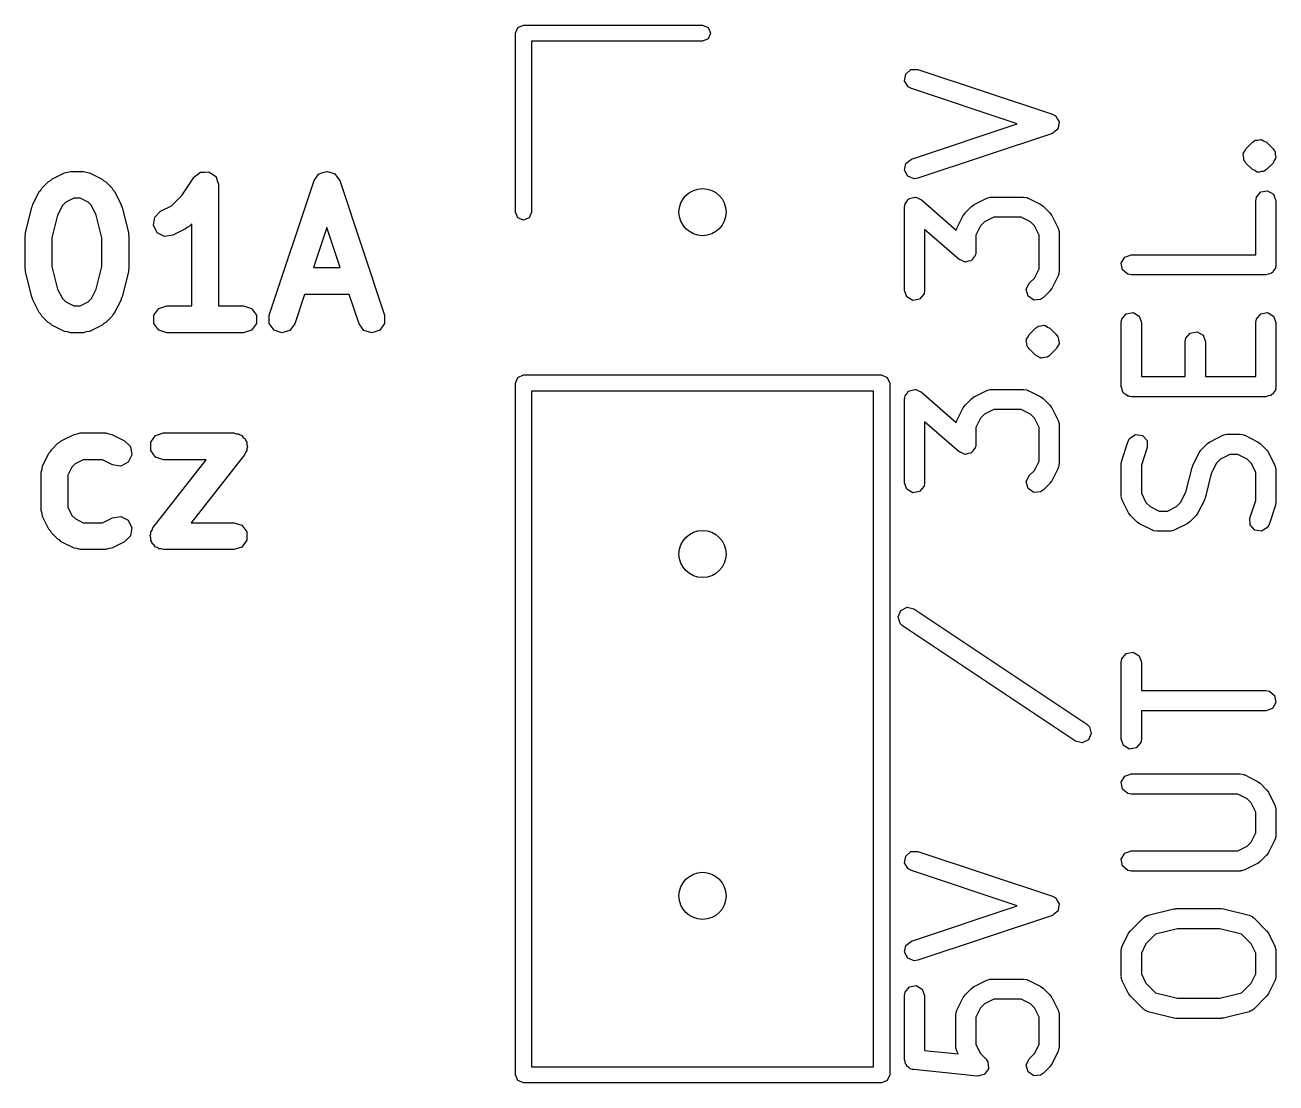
# Model space of a CAD drawing. Extents: x 0.22 to 1.38, y 0.22 to 1.38.
# Drawn here: x 1.0105 to 1.3764, y 0.6764 to 0.9858 of the extents above; entities that cross this region are included whole.
import ezdxf

# ---------------------------------------------------------------- set-up
doc = ezdxf.new("R2010")
doc.units = 0
doc.header["$MEASUREMENT"] = 0
doc.layers.add('BLACK', color=7, linetype='CONTINUOUS')

msp = doc.modelspace()

# ---------------------------------------------------------------- linework, layer by layer
at = {"layer": 'BLACK', "linetype": 'CONTINUOUS'}
for p, q in [((1.15394, 0.983465), (1.15463, 0.985135)), ((1.15463, 0.985135), (1.1563, 0.985827)), ((1.1563, 0.985827), (1.20866, 0.985827)), ((1.20866, 0.985827), (1.21033, 0.985135)), ((1.21033, 0.985135), (1.21102, 0.983465)), ((1.15394, 0.931102), (1.15394, 0.983465)), ((1.20866, 0.981102), (1.15866, 0.981102)), ((1.15866, 0.981102), (1.15866, 0.931102)), ((1.21033, 0.981794), (1.20866, 0.981102)), ((1.21102, 0.983465), (1.21033, 0.981794)), ((1.26777, 0.969459), (1.26807, 0.971457)), ((1.26807, 0.971457), (1.26958, 0.972797)), ((1.26958, 0.972797), (1.2716, 0.972852)), ((1.2716, 0.972852), (1.31097, 0.959729)), ((1.26883, 0.967738), (1.26777, 0.969459)), ((1.26973, 0.967249), (1.26883, 0.967738)), ((1.30069, 0.956927), (1.26973, 0.967249)), ((1.31097, 0.959729), (1.31187, 0.95924)), ((1.31187, 0.95924), (1.31191, 0.959168)), ((1.31191, 0.959168), (1.31199, 0.959137)), ((1.31199, 0.959137), (1.31244, 0.958315)), ((1.26973, 0.946605), (1.30069, 0.956927)), ((1.31255, 0.955382), (1.31182, 0.954801)), ((1.31244, 0.958315), (1.31293, 0.957519)), ((1.31257, 0.955465), (1.31255, 0.955382)), ((1.31263, 0.955521), (1.31257, 0.955465)), ((1.31277, 0.956445), (1.31263, 0.955521)), ((1.31295, 0.95736), (1.31277, 0.956445)), ((1.31293, 0.957519), (1.31291, 0.957435)), ((1.31291, 0.957435), (1.31295, 0.95736)), ((1.31097, 0.954126), (1.2716, 0.941003)), ((1.31103, 0.954179), (1.31097, 0.954126)), ((1.31112, 0.954181), (1.31103, 0.954179)), ((1.31182, 0.954801), (1.31112, 0.954181)), ((1.36758, 0.949641), (1.36946, 0.951516)), ((1.36946, 0.951516), (1.36977, 0.95174)), ((1.36977, 0.95174), (1.36985, 0.951847)), ((1.36985, 0.951847), (1.36998, 0.951881)), ((1.36998, 0.951881), (1.3703, 0.952104)), ((1.3703, 0.952104), (1.37106, 0.952171)), ((1.37106, 0.952171), (1.3718, 0.95237)), ((1.3718, 0.95237), (1.37204, 0.952257)), ((1.37204, 0.952257), (1.37231, 0.95228)), ((1.37231, 0.95228), (1.37294, 0.95184)), ((1.37294, 0.95184), (1.37363, 0.951516)), ((1.37363, 0.951516), (1.37551, 0.949641)), ((1.36673, 0.947811), (1.36678, 0.947933)), ((1.36693, 0.94707), (1.36673, 0.947811)), ((1.36676, 0.948066), (1.36683, 0.948183)), ((1.36678, 0.947933), (1.36676, 0.948066)), ((1.36682, 0.948318), (1.36726, 0.948946)), ((1.36683, 0.948183), (1.36682, 0.948318)), ((1.36726, 0.948946), (1.36758, 0.949641)), ((1.37551, 0.949641), (1.37573, 0.949322)), ((1.37573, 0.949322), (1.37584, 0.949247)), ((1.37584, 0.949247), (1.37587, 0.94912)), ((1.37587, 0.94912), (1.37588, 0.949113)), ((1.37588, 0.949113), (1.37598, 0.94903)), ((1.37598, 0.94903), (1.37599, 0.948952)), ((1.37599, 0.948952), (1.37609, 0.948801)), ((1.37609, 0.948801), (1.37616, 0.948037)), ((1.37616, 0.948037), (1.37636, 0.947296)), ((1.26774, 0.943371), (1.26815, 0.94535)), ((1.26815, 0.94535), (1.26973, 0.946605)), ((1.36699, 0.946306), (1.36693, 0.94707)), ((1.3671, 0.946155), (1.36699, 0.946306)), ((1.36711, 0.946077), (1.3671, 0.946155)), ((1.36721, 0.945994), (1.36711, 0.946077)), ((1.36722, 0.945987), (1.36721, 0.945994)), ((1.36725, 0.94586), (1.36722, 0.945987)), ((1.36736, 0.945785), (1.36725, 0.94586)), ((1.36758, 0.945466), (1.36736, 0.945785)), ((1.36946, 0.943591), (1.36758, 0.945466)), ((1.37551, 0.945466), (1.37363, 0.943591)), ((1.37583, 0.946161), (1.37551, 0.945466)), ((1.37627, 0.946789), (1.37583, 0.946161)), ((1.37633, 0.947041), (1.37626, 0.946924)), ((1.37626, 0.946924), (1.37627, 0.946789)), ((1.37636, 0.947296), (1.3763, 0.947174)), ((1.3763, 0.947174), (1.37633, 0.947041)), ((1.01784, 0.940285), (1.0183, 0.940732)), ((1.0183, 0.940732), (1.02205, 0.942607)), ((1.02205, 0.942607), (1.02295, 0.942742)), ((1.02295, 0.942742), (1.02381, 0.943023)), ((1.02381, 0.943023), (1.02756, 0.943023)), ((1.02756, 0.943023), (1.02842, 0.942742)), ((1.02842, 0.942742), (1.02932, 0.942607)), ((1.02932, 0.942607), (1.03307, 0.940732)), ((1.03307, 0.940732), (1.03352, 0.940285)), ((1.05637, 0.93597), (1.0599, 0.94127)), ((1.0599, 0.94127), (1.05997, 0.941321)), ((1.05997, 0.941321), (1.05999, 0.9414)), ((1.05999, 0.9414), (1.06092, 0.942071)), ((1.06092, 0.942071), (1.06181, 0.942778)), ((1.06181, 0.942778), (1.0619, 0.942781)), ((1.0619, 0.942781), (1.06196, 0.94283)), ((1.06196, 0.94283), (1.0631, 0.94283)), ((1.0631, 0.94283), (1.06424, 0.942876)), ((1.06424, 0.942876), (1.06431, 0.94283)), ((1.06431, 0.94283), (1.0644, 0.94283)), ((1.0644, 0.94283), (1.06532, 0.94216)), ((1.06532, 0.94216), (1.06627, 0.941526)), ((1.06627, 0.941526), (1.0663, 0.941449)), ((1.0663, 0.941449), (1.06636, 0.9414)), ((1.06636, 0.9414), (1.06672, 0.940315)), ((1.06672, 0.940315), (1.06711, 0.939245)), ((1.08194, 0.900961), (1.09507, 0.940331)), ((1.09507, 0.940331), (1.09577, 0.941286)), ((1.09577, 0.941286), (1.09646, 0.942253)), ((1.09646, 0.942253), (1.09649, 0.942263)), ((1.09649, 0.942263), (1.09651, 0.942288)), ((1.09651, 0.942288), (1.09764, 0.942647)), ((1.09764, 0.942647), (1.09877, 0.943023)), ((1.09877, 0.943023), (1.0988, 0.943013)), ((1.0988, 0.943013), (1.09883, 0.943023)), ((1.09883, 0.943023), (1.09996, 0.942648)), ((1.09996, 0.942648), (1.10109, 0.942288)), ((1.10109, 0.942288), (1.10111, 0.942263)), ((1.10111, 0.942263), (1.10114, 0.942253)), ((1.10114, 0.942253), (1.10183, 0.941287)), ((1.10183, 0.941287), (1.10254, 0.940331)), ((1.10254, 0.940331), (1.11566, 0.900961)), ((1.2687, 0.941595), (1.26774, 0.943371)), ((1.27058, 0.940852), (1.2687, 0.941595)), ((1.2716, 0.941003), (1.27058, 0.940852)), ((1.37015, 0.943267), (1.36946, 0.943591)), ((1.37078, 0.942827), (1.37015, 0.943267)), ((1.37104, 0.94285), (1.37078, 0.942827)), ((1.37129, 0.942737), (1.37104, 0.94285)), ((1.37203, 0.942936), (1.37129, 0.942737)), ((1.37279, 0.943003), (1.37203, 0.942936)), ((1.37311, 0.943226), (1.37279, 0.943003)), ((1.37324, 0.94326), (1.37311, 0.943226)), ((1.37331, 0.943367), (1.37324, 0.94326)), ((1.37363, 0.943591), (1.37331, 0.943367)), ((1.01279, 0.933347), (1.01466, 0.937097)), ((1.01466, 0.937097), (1.01511, 0.937552)), ((1.01511, 0.937552), (1.0154, 0.93812)), ((1.0154, 0.93812), (1.01728, 0.939995)), ((1.01728, 0.939995), (1.01784, 0.940285)), ((1.03352, 0.940285), (1.03409, 0.939995)), ((1.03409, 0.939995), (1.03597, 0.93812)), ((1.03597, 0.93812), (1.03626, 0.937552)), ((1.03626, 0.937552), (1.0367, 0.937097)), ((1.0367, 0.937097), (1.03858, 0.933348)), ((1.06711, 0.939245), (1.06709, 0.939165)), ((1.06709, 0.939165), (1.06712, 0.939086)), ((1.06712, 0.939086), (1.06712, 0.903653)), ((1.37064, 0.93544), (1.37194, 0.936987)), ((1.37194, 0.936987), (1.37393, 0.937338)), ((1.37393, 0.937338), (1.37568, 0.936328)), ((1.01272, 0.932914), (1.01279, 0.933347)), ((1.02142, 0.933004), (1.02003, 0.930213)), ((1.02239, 0.933975), (1.02142, 0.933004)), ((1.02474, 0.935149), (1.02239, 0.933975)), ((1.02663, 0.935149), (1.02474, 0.935149)), ((1.02898, 0.933975), (1.02663, 0.935149)), ((1.02995, 0.933004), (1.02898, 0.933975)), ((1.03134, 0.930213), (1.02995, 0.933004)), ((1.03858, 0.933348), (1.03864, 0.932914)), ((1.05335, 0.932948), (1.05637, 0.93597)), ((1.26771, 0.932555), (1.26779, 0.932993)), ((1.26777, 0.933128), (1.26783, 0.933233)), ((1.26779, 0.932993), (1.26777, 0.933128)), ((1.26783, 0.933233), (1.26789, 0.933565)), ((1.26789, 0.933565), (1.2684, 0.934175)), ((1.2684, 0.934175), (1.26881, 0.934856)), ((1.26881, 0.934856), (1.26903, 0.934932)), ((1.26903, 0.934932), (1.26919, 0.935112)), ((1.26919, 0.935112), (1.26997, 0.935251)), ((1.26997, 0.935251), (1.27072, 0.935507)), ((1.27072, 0.935507), (1.27094, 0.935422)), ((1.27094, 0.935422), (1.27117, 0.935463)), ((1.27117, 0.935463), (1.27186, 0.935065)), ((1.27186, 0.935065), (1.27261, 0.934777)), ((1.27261, 0.934777), (1.28284, 0.925821)), ((1.28732, 0.932768), (1.28804, 0.933275)), ((1.28804, 0.933275), (1.28809, 0.933322)), ((1.28809, 0.933322), (1.29184, 0.935196)), ((1.29184, 0.935196), (1.29282, 0.935489)), ((1.29282, 0.935489), (1.29299, 0.935448)), ((1.29299, 0.935448), (1.29316, 0.935508)), ((1.29316, 0.935508), (1.30253, 0.935508)), ((1.30253, 0.935508), (1.30354, 0.93533)), ((1.30354, 0.93533), (1.30368, 0.935217)), ((1.30368, 0.935217), (1.30385, 0.935196)), ((1.30385, 0.935196), (1.3076, 0.933322)), ((1.3076, 0.933322), (1.30831, 0.932796)), ((1.37047, 0.93443), (1.37064, 0.93544)), ((1.37047, 0.918635), (1.37047, 0.93443)), ((1.37568, 0.936328), (1.37637, 0.93443)), ((1.37637, 0.93443), (1.37637, 0.915682)), ((1.01062, 0.925043), (1.01249, 0.932542)), ((1.01249, 0.932542), (1.01272, 0.932914)), ((1.02003, 0.930213), (1.01837, 0.923603)), ((1.033, 0.923603), (1.03134, 0.930213)), ((1.03864, 0.932914), (1.03888, 0.932542)), ((1.03888, 0.932542), (1.04075, 0.925043)), ((1.04804, 0.927251), (1.04844, 0.929651)), ((1.04844, 0.929651), (1.05017, 0.931359)), ((1.05017, 0.931359), (1.05335, 0.932948)), ((1.15463, 0.929432), (1.15394, 0.931102)), ((1.1563, 0.92874), (1.15463, 0.929432)), ((1.15797, 0.929432), (1.1563, 0.92874)), ((1.15866, 0.931102), (1.15797, 0.929432)), ((1.26771, 0.908183), (1.26771, 0.932555)), ((1.28302, 0.926377), (1.28489, 0.930126)), ((1.28489, 0.930126), (1.28542, 0.930835)), ((1.28542, 0.930835), (1.28545, 0.930894)), ((1.28545, 0.930894), (1.28732, 0.932768)), ((1.29386, 0.929603), (1.29116, 0.928254)), ((1.30184, 0.929603), (1.29386, 0.929603)), ((1.30453, 0.928254), (1.30184, 0.929603)), ((1.30831, 0.932796), (1.30837, 0.932769)), ((1.30837, 0.932769), (1.31025, 0.930894)), ((1.31025, 0.930894), (1.31075, 0.930171)), ((1.31075, 0.930171), (1.3108, 0.930126)), ((1.3108, 0.930126), (1.31267, 0.926377)), ((1.04913, 0.925075), (1.04804, 0.927251)), ((1.05744, 0.926191), (1.05369, 0.924316)), ((1.0579, 0.926638), (1.05744, 0.926191)), ((1.05846, 0.926928), (1.0579, 0.926638)), ((1.05924, 0.927706), (1.05846, 0.926928)), ((1.05924, 0.903653), (1.05924, 0.927706)), ((1.0988, 0.926636), (1.09489, 0.914901)), ((1.10271, 0.914901), (1.0988, 0.926636)), ((1.28372, 0.91721), (1.27361, 0.926048)), ((1.27361, 0.926048), (1.27361, 0.908183)), ((1.28284, 0.925821), (1.28289, 0.926066)), ((1.28289, 0.926066), (1.283, 0.926201)), ((1.283, 0.926201), (1.28302, 0.926377)), ((1.28996, 0.927057), (1.28861, 0.924359)), ((1.29116, 0.928254), (1.28996, 0.927057)), ((1.30573, 0.927057), (1.30453, 0.928254)), ((1.30708, 0.924359), (1.30573, 0.927057)), ((1.31267, 0.926377), (1.31297, 0.925394)), ((1.0105, 0.924088), (1.01065, 0.924554)), ((1.0105, 0.914714), (1.0105, 0.924088)), ((1.01065, 0.924554), (1.01062, 0.925043)), ((1.01837, 0.923603), (1.01837, 0.915199)), ((1.033, 0.915199), (1.033, 0.923603)), ((1.04075, 0.925043), (1.04072, 0.924554)), ((1.04072, 0.924554), (1.04087, 0.924088)), ((1.04087, 0.924088), (1.04087, 0.914714)), ((1.05129, 0.923954), (1.04913, 0.925075)), ((1.05369, 0.924316), (1.05129, 0.923954)), ((1.28861, 0.924359), (1.28861, 0.919432)), ((1.30708, 0.914505), (1.30708, 0.924359)), ((1.31297, 0.925394), (1.31292, 0.925222)), ((1.31292, 0.925222), (1.31299, 0.925056)), ((1.31299, 0.925056), (1.31299, 0.913808)), ((1.28843, 0.918422), (1.28792, 0.917812)), ((1.28849, 0.918754), (1.28843, 0.918422)), ((1.28856, 0.918859), (1.28849, 0.918754)), ((1.28861, 0.919432), (1.28854, 0.918995)), ((1.28854, 0.918995), (1.28856, 0.918859)), ((1.33215, 0.917944), (1.33405, 0.918635)), ((1.33405, 0.918635), (1.37047, 0.918635)), ((1.01065, 0.914248), (1.0105, 0.914714)), ((1.01837, 0.915199), (1.02003, 0.908589)), ((1.03134, 0.908589), (1.033, 0.915199)), ((1.04087, 0.914714), (1.04072, 0.914248)), ((1.09489, 0.914901), (1.10271, 0.914901)), ((1.28446, 0.916922), (1.28372, 0.91721)), ((1.28515, 0.916524), (1.28446, 0.916922)), ((1.28538, 0.916565), (1.28515, 0.916524)), ((1.2856, 0.91648), (1.28538, 0.916565)), ((1.28635, 0.916737), (1.2856, 0.91648)), ((1.28714, 0.916875), (1.28635, 0.916737)), ((1.28729, 0.917055), (1.28714, 0.916875)), ((1.28751, 0.917131), (1.28729, 0.917055)), ((1.28792, 0.917812), (1.28751, 0.917131)), ((1.33114, 0.916195), (1.33215, 0.917944)), ((1.33149, 0.914206), (1.33114, 0.916195)), ((1.37626, 0.915056), (1.37619, 0.914673)), ((1.37633, 0.91517), (1.37626, 0.915056)), ((1.37637, 0.915682), (1.3763, 0.915299)), ((1.3763, 0.915299), (1.37633, 0.91517)), ((1.01062, 0.913759), (1.01065, 0.914248)), ((1.01249, 0.90626), (1.01062, 0.913759)), ((1.04075, 0.913759), (1.03888, 0.90626)), ((1.04072, 0.914248), (1.04075, 0.913759)), ((1.30419, 0.910271), (1.30573, 0.911807)), ((1.30573, 0.911807), (1.30708, 0.914505)), ((1.31267, 0.912487), (1.3108, 0.908738)), ((1.31269, 0.912663), (1.31267, 0.912487)), ((1.31281, 0.912798), (1.31269, 0.912663)), ((1.31299, 0.913808), (1.31281, 0.912798)), ((1.33304, 0.912908), (1.33149, 0.914206)), ((1.33405, 0.91273), (1.33304, 0.912908)), ((1.37342, 0.91273), (1.33405, 0.91273)), ((1.37414, 0.912992), (1.37342, 0.91273)), ((1.37489, 0.913125), (1.37414, 0.912992)), ((1.37507, 0.913329), (1.37489, 0.913125)), ((1.37532, 0.913421), (1.37507, 0.913329)), ((1.3757, 0.914085), (1.37532, 0.913421)), ((1.37619, 0.914673), (1.3757, 0.914085)), ((1.02003, 0.908589), (1.02142, 0.905797)), ((1.02995, 0.905798), (1.03134, 0.908589)), ((1.2684, 0.906285), (1.26771, 0.908183)), ((1.27361, 0.908183), (1.27344, 0.907173)), ((1.30334, 0.908441), (1.30419, 0.910271)), ((1.30386, 0.90649), (1.30334, 0.908441)), ((1.31025, 0.90797), (1.30837, 0.906095)), ((1.31027, 0.908029), (1.31025, 0.90797)), ((1.3108, 0.908738), (1.31027, 0.908029)), ((1.01272, 0.905888), (1.01249, 0.90626)), ((1.01279, 0.905454), (1.01272, 0.905888)), ((1.01466, 0.901705), (1.01279, 0.905454)), ((1.02142, 0.905797), (1.02239, 0.904826)), ((1.02239, 0.904826), (1.02474, 0.903653)), ((1.02663, 0.903653), (1.02898, 0.904826)), ((1.02898, 0.904826), (1.02995, 0.905798)), ((1.03858, 0.905454), (1.0367, 0.901705)), ((1.03864, 0.905888), (1.03858, 0.905454)), ((1.03888, 0.90626), (1.03864, 0.905888)), ((1.09226, 0.907027), (1.08941, 0.898471)), ((1.10534, 0.907027), (1.09226, 0.907027)), ((1.10819, 0.898471), (1.10534, 0.907027)), ((1.27015, 0.905275), (1.2684, 0.906285)), ((1.27214, 0.905626), (1.27015, 0.905275)), ((1.27344, 0.907173), (1.27214, 0.905626)), ((1.30552, 0.905331), (1.30386, 0.90649)), ((1.30753, 0.905507), (1.30552, 0.905331)), ((1.30837, 0.906095), (1.30753, 0.905507)), ((1.01511, 0.90125), (1.01466, 0.901705)), ((1.0154, 0.900681), (1.01511, 0.90125)), ((1.01728, 0.898807), (1.0154, 0.900681)), ((1.02474, 0.903653), (1.02663, 0.903653)), ((1.03597, 0.900681), (1.03409, 0.898807)), ((1.03626, 0.90125), (1.03597, 0.900681)), ((1.0367, 0.901705), (1.03626, 0.90125)), ((1.04819, 0.900932), (1.04962, 0.902901)), ((1.04819, 0.898499), (1.04819, 0.900932)), ((1.04962, 0.902901), (1.05193, 0.903653)), ((1.05193, 0.903653), (1.05924, 0.903653)), ((1.06712, 0.903653), (1.07443, 0.903653)), ((1.07443, 0.903653), (1.07674, 0.902901)), ((1.07674, 0.902901), (1.07817, 0.900932)), ((1.07817, 0.900932), (1.07817, 0.898499)), ((1.08192, 0.898528), (1.08194, 0.900961)), ((1.11566, 0.900961), (1.11568, 0.898528)), ((1.33127, 0.899819), (1.33257, 0.901367)), ((1.33257, 0.901367), (1.33456, 0.901717)), ((1.33456, 0.901717), (1.33631, 0.900708)), ((1.33631, 0.900708), (1.337, 0.89881)), ((1.37064, 0.899819), (1.37194, 0.901367)), ((1.37194, 0.901367), (1.37393, 0.901717)), ((1.37393, 0.901717), (1.37568, 0.900708)), ((1.37568, 0.900708), (1.37637, 0.89881)), ((1.01784, 0.898517), (1.01728, 0.898807)), ((1.0183, 0.898069), (1.01784, 0.898517)), ((1.02205, 0.896194), (1.0183, 0.898069)), ((1.03307, 0.898069), (1.02932, 0.896194)), ((1.03352, 0.898517), (1.03307, 0.898069)), ((1.03409, 0.898807), (1.03352, 0.898517)), ((1.04962, 0.896531), (1.04819, 0.898499)), ((1.05193, 0.895779), (1.04962, 0.896531)), ((1.07674, 0.896531), (1.07443, 0.895779)), ((1.07817, 0.898499), (1.07674, 0.896531)), ((1.08334, 0.896548), (1.08192, 0.898528)), ((1.08565, 0.895779), (1.08334, 0.896548)), ((1.08797, 0.896513), (1.08565, 0.895779)), ((1.08941, 0.898471), (1.08797, 0.896513)), ((1.10963, 0.896513), (1.10819, 0.898471)), ((1.11195, 0.895779), (1.10963, 0.896513)), ((1.11426, 0.896548), (1.11195, 0.895779)), ((1.11568, 0.898528), (1.11426, 0.896548)), ((1.30419, 0.895273), (1.30607, 0.897148)), ((1.30607, 0.897148), (1.30639, 0.897371)), ((1.30639, 0.897371), (1.30646, 0.897479)), ((1.30646, 0.897479), (1.30659, 0.897513)), ((1.30659, 0.897513), (1.30691, 0.897736)), ((1.30691, 0.897736), (1.30767, 0.897803)), ((1.30767, 0.897803), (1.30841, 0.898002)), ((1.30841, 0.898002), (1.30866, 0.897889)), ((1.30866, 0.897889), (1.30892, 0.897912)), ((1.30892, 0.897912), (1.30955, 0.897472)), ((1.30955, 0.897472), (1.31025, 0.897148)), ((1.31025, 0.897148), (1.31212, 0.895273)), ((1.3311, 0.89881), (1.33127, 0.899819)), ((1.3311, 0.880062), (1.3311, 0.89881)), ((1.337, 0.89881), (1.337, 0.883015)), ((1.37047, 0.89881), (1.37064, 0.899819)), ((1.37047, 0.883015), (1.37047, 0.89881)), ((1.37637, 0.89881), (1.37637, 0.880062)), ((1.02295, 0.896059), (1.02205, 0.896194)), ((1.02381, 0.895779), (1.02295, 0.896059)), ((1.02756, 0.895779), (1.02381, 0.895779)), ((1.02842, 0.896059), (1.02756, 0.895779)), ((1.02932, 0.896194), (1.02842, 0.896059)), ((1.07443, 0.895779), (1.05193, 0.895779)), ((1.30334, 0.893443), (1.3034, 0.893565)), ((1.30354, 0.892702), (1.30334, 0.893443)), ((1.30337, 0.893698), (1.30344, 0.893815)), ((1.3034, 0.893565), (1.30337, 0.893698)), ((1.30343, 0.893949), (1.30387, 0.894578)), ((1.30344, 0.893815), (1.30343, 0.893949)), ((1.30387, 0.894578), (1.30419, 0.895273)), ((1.31212, 0.895273), (1.31234, 0.894954)), ((1.31234, 0.894954), (1.31245, 0.894879)), ((1.31245, 0.894879), (1.31248, 0.894752)), ((1.31248, 0.894752), (1.31249, 0.894745)), ((1.31249, 0.894745), (1.31259, 0.894662)), ((1.31259, 0.894662), (1.3126, 0.894583)), ((1.3126, 0.894583), (1.31271, 0.894433)), ((1.31271, 0.894433), (1.31278, 0.893669)), ((1.31278, 0.893669), (1.31297, 0.892928)), ((1.31297, 0.892928), (1.31292, 0.892806)), ((1.31292, 0.892806), (1.31294, 0.892673)), ((1.34984, 0.893185), (1.35002, 0.894195)), ((1.34984, 0.883015), (1.34984, 0.893185)), ((1.35002, 0.894195), (1.35132, 0.895742)), ((1.35132, 0.895742), (1.35331, 0.896093)), ((1.35331, 0.896093), (1.35506, 0.895083)), ((1.35506, 0.895083), (1.35575, 0.893185)), ((1.35575, 0.893185), (1.35575, 0.883015)), ((1.30361, 0.891937), (1.30354, 0.892702)), ((1.30371, 0.891787), (1.30361, 0.891937)), ((1.30373, 0.891709), (1.30371, 0.891787)), ((1.30383, 0.891625), (1.30373, 0.891709)), ((1.30383, 0.891618), (1.30383, 0.891625)), ((1.30386, 0.891492), (1.30383, 0.891618)), ((1.30397, 0.891416), (1.30386, 0.891492)), ((1.30419, 0.891097), (1.30397, 0.891416)), ((1.30607, 0.889223), (1.30419, 0.891097)), ((1.30676, 0.888898), (1.30607, 0.889223)), ((1.31025, 0.889223), (1.30993, 0.888999)), ((1.31212, 0.891097), (1.31025, 0.889223)), ((1.31244, 0.891793), (1.31212, 0.891097)), ((1.31288, 0.892421), (1.31244, 0.891793)), ((1.31294, 0.892673), (1.31287, 0.892556)), ((1.31287, 0.892556), (1.31288, 0.892421)), ((1.30739, 0.888458), (1.30676, 0.888898)), ((1.30766, 0.888482), (1.30739, 0.888458)), ((1.3079, 0.888369), (1.30766, 0.888482)), ((1.30864, 0.888568), (1.3079, 0.888369)), ((1.30941, 0.888634), (1.30864, 0.888568)), ((1.30972, 0.888858), (1.30941, 0.888634)), ((1.30985, 0.888892), (1.30972, 0.888858)), ((1.30993, 0.888999), (1.30985, 0.888892)), ((1.15394, 0.881102), (1.15463, 0.882773)), ((1.15463, 0.882773), (1.1563, 0.883465)), ((1.1563, 0.883465), (1.26102, 0.883465)), ((1.26102, 0.883465), (1.26269, 0.882773)), ((1.26269, 0.882773), (1.26339, 0.881102)), ((1.337, 0.883015), (1.34984, 0.883015)), ((1.35575, 0.883015), (1.37047, 0.883015)), ((1.15394, 0.67874), (1.15394, 0.881102)), ((1.15866, 0.87874), (1.15866, 0.681102)), ((1.25866, 0.87874), (1.15866, 0.87874)), ((1.25866, 0.681102), (1.25866, 0.87874)), ((1.26339, 0.881102), (1.26339, 0.67874)), ((1.2684, 0.877932), (1.26881, 0.878613)), ((1.26881, 0.878613), (1.26903, 0.878689)), ((1.26903, 0.878689), (1.26919, 0.87887)), ((1.26919, 0.87887), (1.26997, 0.879008)), ((1.26997, 0.879008), (1.27072, 0.879264)), ((1.27072, 0.879264), (1.27094, 0.879179)), ((1.27094, 0.879179), (1.27117, 0.87922)), ((1.27117, 0.87922), (1.27186, 0.878822)), ((1.27186, 0.878822), (1.27261, 0.878535)), ((1.27261, 0.878535), (1.28284, 0.869578)), ((1.28809, 0.877079), (1.29184, 0.878953)), ((1.29184, 0.878953), (1.29282, 0.879246)), ((1.29282, 0.879246), (1.29299, 0.879205)), ((1.29299, 0.879205), (1.29316, 0.879265)), ((1.29316, 0.879265), (1.30253, 0.879265)), ((1.30253, 0.879265), (1.30354, 0.879087)), ((1.30354, 0.879087), (1.30368, 0.878974)), ((1.30368, 0.878974), (1.30385, 0.878953)), ((1.30385, 0.878953), (1.3076, 0.877079)), ((1.33136, 0.879341), (1.3311, 0.880062)), ((1.33149, 0.878586), (1.33136, 0.879341)), ((1.33169, 0.878414), (1.33149, 0.878586)), ((1.33179, 0.878164), (1.33169, 0.878414)), ((1.33245, 0.87778), (1.33179, 0.878164)), ((1.3757, 0.878464), (1.37532, 0.8778)), ((1.37619, 0.879052), (1.3757, 0.878464)), ((1.37626, 0.879436), (1.37619, 0.879052)), ((1.37633, 0.879549), (1.37626, 0.879436)), ((1.37637, 0.880062), (1.3763, 0.879678)), ((1.3763, 0.879678), (1.37633, 0.879549)), ((1.26771, 0.876312), (1.26779, 0.87675)), ((1.26771, 0.85194), (1.26771, 0.876312)), ((1.26777, 0.876885), (1.26783, 0.87699)), ((1.26779, 0.87675), (1.26777, 0.876885)), ((1.26783, 0.87699), (1.26789, 0.877322)), ((1.26789, 0.877322), (1.2684, 0.877932)), ((1.28489, 0.873883), (1.28542, 0.874592)), ((1.28542, 0.874592), (1.28545, 0.874651)), ((1.28545, 0.874651), (1.28732, 0.876526)), ((1.28732, 0.876526), (1.28804, 0.877032)), ((1.28804, 0.877032), (1.28809, 0.877079)), ((1.3076, 0.877079), (1.30831, 0.876553)), ((1.30831, 0.876553), (1.30837, 0.876526)), ((1.30837, 0.876526), (1.31025, 0.874651)), ((1.31025, 0.874651), (1.31075, 0.873928)), ((1.33304, 0.877287), (1.33245, 0.87778)), ((1.33342, 0.87722), (1.33304, 0.877287)), ((1.33354, 0.877154), (1.33342, 0.87722)), ((1.33366, 0.877177), (1.33354, 0.877154)), ((1.33405, 0.877109), (1.33366, 0.877177)), ((1.37342, 0.877109), (1.33405, 0.877109)), ((1.37414, 0.877372), (1.37342, 0.877109)), ((1.37489, 0.877505), (1.37414, 0.877372)), ((1.37507, 0.877709), (1.37489, 0.877505)), ((1.37532, 0.8778), (1.37507, 0.877709)), ((1.28302, 0.870134), (1.28489, 0.873883)), ((1.28996, 0.870814), (1.28861, 0.868116)), ((1.29116, 0.872011), (1.28996, 0.870814)), ((1.29386, 0.87336), (1.29116, 0.872011)), ((1.30184, 0.87336), (1.29386, 0.87336)), ((1.30453, 0.872011), (1.30184, 0.87336)), ((1.30573, 0.870814), (1.30453, 0.872011)), ((1.30708, 0.868116), (1.30573, 0.870814)), ((1.31075, 0.873928), (1.3108, 0.873883)), ((1.3108, 0.873883), (1.31267, 0.870134)), ((1.28372, 0.860967), (1.27361, 0.869805)), ((1.27361, 0.869805), (1.27361, 0.85194)), ((1.28284, 0.869578), (1.28289, 0.869823)), ((1.28289, 0.869823), (1.283, 0.869959)), ((1.283, 0.869959), (1.28302, 0.870134)), ((1.28861, 0.868116), (1.28861, 0.863189)), ((1.30708, 0.858262), (1.30708, 0.868116)), ((1.31267, 0.870134), (1.31297, 0.869151)), ((1.31297, 0.869151), (1.31292, 0.868979)), ((1.31292, 0.868979), (1.31299, 0.868813)), ((1.31299, 0.868813), (1.31299, 0.857565)), ((1.01821, 0.861611), (1.02009, 0.863486)), ((1.02009, 0.863486), (1.02066, 0.863776)), ((1.02066, 0.863776), (1.02111, 0.864223)), ((1.02111, 0.864223), (1.02486, 0.866098)), ((1.02486, 0.866098), (1.02576, 0.866233)), ((1.02576, 0.866233), (1.02662, 0.866514)), ((1.02662, 0.866514), (1.03412, 0.866514)), ((1.03412, 0.866514), (1.03498, 0.866233)), ((1.03498, 0.866233), (1.03588, 0.866098)), ((1.03588, 0.866098), (1.03963, 0.864223)), ((1.03963, 0.864223), (1.04136, 0.862516)), ((1.04725, 0.863793), (1.04868, 0.865762)), ((1.04725, 0.86136), (1.04725, 0.863793)), ((1.04868, 0.865762), (1.05099, 0.866514)), ((1.05099, 0.866514), (1.07162, 0.866514)), ((1.07162, 0.866514), (1.07228, 0.866299)), ((1.07228, 0.866299), (1.07297, 0.866273)), ((1.07297, 0.866273), (1.07341, 0.865932)), ((1.07341, 0.865932), (1.07393, 0.865762)), ((1.07393, 0.865762), (1.07434, 0.865199)), ((1.07434, 0.865199), (1.07489, 0.864769)), ((1.07489, 0.864769), (1.07504, 0.864239)), ((1.07504, 0.864239), (1.07536, 0.863793)), ((1.07536, 0.863793), (1.07536, 0.863098)), ((1.33125, 0.858498), (1.33312, 0.864123)), ((1.33312, 0.864123), (1.33361, 0.865025)), ((1.33361, 0.865025), (1.33533, 0.866082)), ((1.33533, 0.866082), (1.33733, 0.865786)), ((1.33733, 0.865786), (1.33867, 0.864274)), ((1.33867, 0.864274), (1.33872, 0.862255)), ((1.35633, 0.863402), (1.35706, 0.863908)), ((1.35706, 0.863908), (1.3571, 0.863955)), ((1.3571, 0.863955), (1.36085, 0.86583)), ((1.36085, 0.86583), (1.36183, 0.866122)), ((1.36183, 0.866122), (1.362, 0.866081)), ((1.362, 0.866081), (1.36217, 0.866142)), ((1.36217, 0.866142), (1.36592, 0.866142)), ((1.36592, 0.866142), (1.36693, 0.865964)), ((1.36693, 0.865964), (1.36706, 0.86585)), ((1.36706, 0.86585), (1.36724, 0.86583)), ((1.36724, 0.86583), (1.37099, 0.863955)), ((1.37099, 0.863955), (1.3717, 0.863429)), ((1.0156, 0.856838), (1.01748, 0.860588)), ((1.01748, 0.860588), (1.01792, 0.861042)), ((1.01792, 0.861042), (1.01821, 0.861611)), ((1.04176, 0.860116), (1.04068, 0.857939)), ((1.04136, 0.862516), (1.04176, 0.860116)), ((1.04868, 0.859392), (1.04725, 0.86136)), ((1.07471, 0.860144), (1.05909, 0.840267)), ((1.07495, 0.860797), (1.07471, 0.860144)), ((1.07536, 0.86136), (1.07495, 0.860797)), ((1.07536, 0.863098), (1.07555, 0.862429)), ((1.07555, 0.862429), (1.07536, 0.861911)), ((1.07536, 0.861911), (1.07536, 0.86136)), ((1.28446, 0.860679), (1.28372, 0.860967)), ((1.28515, 0.860281), (1.28446, 0.860679)), ((1.28538, 0.860322), (1.28515, 0.860281)), ((1.2856, 0.860237), (1.28538, 0.860322)), ((1.28635, 0.860494), (1.2856, 0.860237)), ((1.28714, 0.860632), (1.28635, 0.860494)), ((1.28729, 0.860812), (1.28714, 0.860632)), ((1.28751, 0.860888), (1.28729, 0.860812)), ((1.28792, 0.861569), (1.28751, 0.860888)), ((1.28843, 0.862179), (1.28792, 0.861569)), ((1.28849, 0.862512), (1.28843, 0.862179)), ((1.28856, 0.862616), (1.28849, 0.862512)), ((1.28861, 0.863189), (1.28854, 0.862752)), ((1.28854, 0.862752), (1.28856, 0.862616)), ((1.33872, 0.862255), (1.337, 0.857086)), ((1.35203, 0.85701), (1.3539, 0.86076)), ((1.3539, 0.86076), (1.35443, 0.861469)), ((1.35443, 0.861469), (1.35446, 0.861527)), ((1.35446, 0.861527), (1.35633, 0.863402)), ((1.36287, 0.860236), (1.36017, 0.858888)), ((1.36522, 0.860236), (1.36287, 0.860236)), ((1.36792, 0.858888), (1.36522, 0.860236)), ((1.3717, 0.863429), (1.37176, 0.863402)), ((1.37176, 0.863402), (1.37363, 0.861527)), ((1.37363, 0.861527), (1.37414, 0.860804)), ((1.37414, 0.860804), (1.37418, 0.86076)), ((1.37418, 0.86076), (1.37606, 0.85701)), ((1.01547, 0.855941), (1.0156, 0.856838)), ((1.02423, 0.856495), (1.02306, 0.854148)), ((1.0252, 0.857466), (1.02423, 0.856495)), ((1.02755, 0.85864), (1.0252, 0.857466)), ((1.03319, 0.85864), (1.02755, 0.85864)), ((1.03611, 0.857181), (1.03319, 0.85864)), ((1.03852, 0.856818), (1.03611, 0.857181)), ((1.04068, 0.857939), (1.03852, 0.856818)), ((1.0479, 0.838762), (1.06352, 0.85864)), ((1.05099, 0.85864), (1.04868, 0.859392)), ((1.06352, 0.85864), (1.05099, 0.85864)), ((1.30573, 0.855564), (1.30708, 0.858262)), ((1.31267, 0.856244), (1.3108, 0.852495)), ((1.31269, 0.85642), (1.31267, 0.856244)), ((1.31281, 0.856555), (1.31269, 0.85642)), ((1.31299, 0.857565), (1.31281, 0.856555)), ((1.3311, 0.857565), (1.33125, 0.858434)), ((1.3311, 0.848191), (1.3311, 0.857565)), ((1.33125, 0.858434), (1.33125, 0.858498)), ((1.337, 0.857086), (1.337, 0.848888)), ((1.35001, 0.849221), (1.35181, 0.856406)), ((1.35181, 0.856406), (1.35201, 0.856872)), ((1.35201, 0.856872), (1.35203, 0.85701)), ((1.35897, 0.85769), (1.35746, 0.854659)), ((1.36017, 0.858888), (1.35897, 0.85769)), ((1.36912, 0.85769), (1.36792, 0.858888)), ((1.37047, 0.854993), (1.36912, 0.85769)), ((1.37606, 0.85701), (1.37635, 0.856028)), ((1.01519, 0.855078), (1.01547, 0.855941)), ((1.01519, 0.843829), (1.01519, 0.855078)), ((1.02306, 0.854148), (1.02306, 0.844759)), ((1.30334, 0.852198), (1.30419, 0.854028)), ((1.30419, 0.854028), (1.30573, 0.855564)), ((1.3108, 0.852495), (1.31027, 0.851786)), ((1.35746, 0.854659), (1.35566, 0.847475)), ((1.37047, 0.846795), (1.37047, 0.854993)), ((1.37635, 0.856028), (1.37631, 0.855856)), ((1.37631, 0.855856), (1.37637, 0.85569)), ((1.37637, 0.85569), (1.37637, 0.846316)), ((1.2684, 0.850042), (1.26771, 0.85194)), ((1.27015, 0.849033), (1.2684, 0.850042)), ((1.27214, 0.849383), (1.27015, 0.849033)), ((1.27344, 0.850931), (1.27214, 0.849383)), ((1.27361, 0.85194), (1.27344, 0.850931)), ((1.30386, 0.850247), (1.30334, 0.852198)), ((1.30552, 0.849088), (1.30386, 0.850247)), ((1.30753, 0.849264), (1.30552, 0.849088)), ((1.30837, 0.849852), (1.30753, 0.849264)), ((1.31025, 0.851727), (1.30837, 0.849852)), ((1.31027, 0.851786), (1.31025, 0.851727)), ((1.337, 0.848888), (1.33835, 0.846191)), ((1.34849, 0.84619), (1.35001, 0.849221)), ((1.33116, 0.848025), (1.3311, 0.848191)), ((1.33111, 0.847853), (1.33116, 0.848025)), ((1.33141, 0.84687), (1.33111, 0.847853)), ((1.33328, 0.843121), (1.33141, 0.84687)), ((1.33835, 0.846191), (1.33955, 0.844993)), ((1.3473, 0.844993), (1.34849, 0.84619)), ((1.35544, 0.84687), (1.35356, 0.843121)), ((1.35545, 0.847009), (1.35544, 0.84687)), ((1.35566, 0.847475), (1.35545, 0.847009)), ((1.36874, 0.841626), (1.37047, 0.846795)), ((1.37622, 0.845382), (1.37434, 0.839758)), ((1.37637, 0.846316), (1.37622, 0.845447)), ((1.37622, 0.845447), (1.37622, 0.845382)), ((1.01547, 0.842966), (1.01519, 0.843829)), ((1.0156, 0.842068), (1.01547, 0.842966)), ((1.01748, 0.838319), (1.0156, 0.842068)), ((1.02306, 0.844759), (1.02423, 0.842412)), ((1.02423, 0.842412), (1.0252, 0.84144)), ((1.03319, 0.840267), (1.03611, 0.841726)), ((1.03611, 0.841726), (1.03852, 0.842089)), ((1.03852, 0.842089), (1.04068, 0.840967)), ((1.33333, 0.843077), (1.33328, 0.843121)), ((1.33383, 0.842353), (1.33333, 0.843077)), ((1.33571, 0.840479), (1.33383, 0.842353)), ((1.33955, 0.844993), (1.34224, 0.843645)), ((1.34224, 0.843645), (1.3446, 0.843645)), ((1.3446, 0.843645), (1.3473, 0.844993)), ((1.35301, 0.842353), (1.35113, 0.840479)), ((1.35304, 0.842412), (1.35301, 0.842353)), ((1.35356, 0.843121), (1.35304, 0.842412)), ((1.3688, 0.839607), (1.36874, 0.841626)), ((1.01792, 0.837864), (1.01748, 0.838319)), ((1.01821, 0.837296), (1.01792, 0.837864)), ((1.0252, 0.84144), (1.02755, 0.840267)), ((1.02755, 0.840267), (1.03319, 0.840267)), ((1.04068, 0.840967), (1.04176, 0.838791)), ((1.04176, 0.838791), (1.04136, 0.836391)), ((1.04725, 0.837547), (1.04766, 0.838109)), ((1.04766, 0.838109), (1.0479, 0.838762)), ((1.05909, 0.840267), (1.07162, 0.840267)), ((1.07162, 0.840267), (1.07393, 0.839515)), ((1.07393, 0.839515), (1.07536, 0.837547)), ((1.33577, 0.840451), (1.33571, 0.840479)), ((1.33648, 0.839926), (1.33577, 0.840451)), ((1.34023, 0.838051), (1.33648, 0.839926)), ((1.3404, 0.838031), (1.34023, 0.838051)), ((1.34054, 0.837917), (1.3404, 0.838031)), ((1.34155, 0.837739), (1.34054, 0.837917)), ((1.34662, 0.838051), (1.34563, 0.837758)), ((1.35037, 0.839926), (1.34662, 0.838051)), ((1.35041, 0.839972), (1.35037, 0.839926)), ((1.35113, 0.840479), (1.35041, 0.839972)), ((1.37014, 0.838095), (1.3688, 0.839607)), ((1.37214, 0.837799), (1.37014, 0.838095)), ((1.37386, 0.838856), (1.37214, 0.837799)), ((1.37434, 0.839758), (1.37386, 0.838856)), ((1.02009, 0.835421), (1.01821, 0.837296)), ((1.02066, 0.835131), (1.02009, 0.835421)), ((1.02111, 0.834683), (1.02066, 0.835131)), ((1.02486, 0.832809), (1.02111, 0.834683)), ((1.03963, 0.834683), (1.03588, 0.832809)), ((1.04136, 0.836391), (1.03963, 0.834683)), ((1.04706, 0.836478), (1.04725, 0.836996)), ((1.04725, 0.835809), (1.04706, 0.836478)), ((1.04725, 0.836996), (1.04725, 0.837547)), ((1.04725, 0.835113), (1.04725, 0.835809)), ((1.04757, 0.834668), (1.04725, 0.835113)), ((1.04772, 0.834137), (1.04757, 0.834668)), ((1.07536, 0.835113), (1.07393, 0.833145)), ((1.07536, 0.837547), (1.07536, 0.835113)), ((1.3453, 0.837739), (1.34155, 0.837739)), ((1.34546, 0.837799), (1.3453, 0.837739)), ((1.34563, 0.837758), (1.34546, 0.837799)), ((1.02576, 0.832673), (1.02486, 0.832809)), ((1.02662, 0.832393), (1.02576, 0.832673)), ((1.03412, 0.832393), (1.02662, 0.832393)), ((1.03498, 0.832673), (1.03412, 0.832393)), ((1.03588, 0.832809), (1.03498, 0.832673)), ((1.04827, 0.833708), (1.04772, 0.834137)), ((1.04868, 0.833145), (1.04827, 0.833708)), ((1.0492, 0.832975), (1.04868, 0.833145)), ((1.04964, 0.832634), (1.0492, 0.832975)), ((1.05033, 0.832608), (1.04964, 0.832634)), ((1.05099, 0.832393), (1.05033, 0.832608)), ((1.07162, 0.832393), (1.05099, 0.832393)), ((1.07393, 0.833145), (1.07162, 0.832393)), ((1.26584, 0.81276), (1.26665, 0.81461)), ((1.26641, 0.810822), (1.26584, 0.81276)), ((1.26665, 0.81461), (1.26846, 0.815505)), ((1.26846, 0.815505), (1.27043, 0.815027)), ((1.27043, 0.815027), (1.32104, 0.781281)), ((1.26715, 0.810113), (1.26641, 0.810822)), ((1.31777, 0.776368), (1.26715, 0.810113)), ((1.33127, 0.800457), (1.33257, 0.802004)), ((1.33257, 0.802004), (1.33456, 0.802355)), ((1.33456, 0.802355), (1.33631, 0.801345)), ((1.33631, 0.801345), (1.337, 0.799447)), ((1.3311, 0.799447), (1.33127, 0.800457)), ((1.3311, 0.77695), (1.3311, 0.799447)), ((1.337, 0.799447), (1.337, 0.791151)), ((1.337, 0.791151), (1.37342, 0.791151)), ((1.37342, 0.791151), (1.37443, 0.790973)), ((1.37443, 0.790973), (1.37598, 0.789675)), ((1.37633, 0.787686), (1.37532, 0.785936)), ((1.37598, 0.789675), (1.37633, 0.787686)), ((1.37342, 0.785246), (1.337, 0.785246)), ((1.337, 0.785246), (1.337, 0.77695)), ((1.37532, 0.785936), (1.37342, 0.785246)), ((1.32104, 0.781281), (1.32179, 0.780573)), ((1.32179, 0.780573), (1.32235, 0.778635)), ((1.31973, 0.77589), (1.31777, 0.776368)), ((1.32154, 0.776785), (1.31973, 0.77589)), ((1.32235, 0.778635), (1.32154, 0.776785)), ((1.33179, 0.775052), (1.3311, 0.77695)), ((1.33682, 0.77594), (1.33552, 0.774393)), ((1.337, 0.77695), (1.33682, 0.77594)), ((1.33354, 0.774042), (1.33179, 0.775052)), ((1.33552, 0.774393), (1.33354, 0.774042)), ((1.33114, 0.764339), (1.33215, 0.766088)), ((1.33215, 0.766088), (1.33405, 0.766779)), ((1.33405, 0.766779), (1.36592, 0.766779)), ((1.36592, 0.766779), (1.36693, 0.766601)), ((1.36693, 0.766601), (1.36706, 0.766488)), ((1.36706, 0.766488), (1.36724, 0.766467)), ((1.36724, 0.766467), (1.37099, 0.764593)), ((1.33149, 0.76235), (1.33114, 0.764339)), ((1.33304, 0.761052), (1.33149, 0.76235)), ((1.33405, 0.760874), (1.33304, 0.761052)), ((1.37099, 0.764593), (1.3717, 0.764067)), ((1.3717, 0.764067), (1.37176, 0.76404)), ((1.37176, 0.76404), (1.37363, 0.762165)), ((1.37363, 0.762165), (1.37414, 0.761442)), ((1.37414, 0.761442), (1.37418, 0.761397)), ((1.37418, 0.761397), (1.37606, 0.757648)), ((1.36522, 0.760874), (1.33405, 0.760874)), ((1.36792, 0.759525), (1.36522, 0.760874)), ((1.36912, 0.758328), (1.36792, 0.759525)), ((1.37047, 0.75563), (1.36912, 0.758328)), ((1.37606, 0.757648), (1.37635, 0.756665)), ((1.37047, 0.749525), (1.37047, 0.75563)), ((1.37635, 0.756665), (1.37631, 0.756493)), ((1.37631, 0.756493), (1.37637, 0.756327)), ((1.37637, 0.756327), (1.37637, 0.748828)), ((1.36792, 0.745631), (1.36912, 0.746828)), ((1.36912, 0.746828), (1.37047, 0.749525)), ((1.37606, 0.747508), (1.37418, 0.743758)), ((1.37608, 0.747683), (1.37606, 0.747508)), ((1.37619, 0.747818), (1.37608, 0.747683)), ((1.37637, 0.748828), (1.37619, 0.747818)), ((1.26777, 0.740737), (1.26807, 0.742735)), ((1.26807, 0.742735), (1.26958, 0.744075)), ((1.26958, 0.744075), (1.2716, 0.74413)), ((1.2716, 0.74413), (1.31097, 0.731007)), ((1.33114, 0.741842), (1.33215, 0.743591)), ((1.33215, 0.743591), (1.33405, 0.744282)), ((1.33405, 0.744282), (1.36522, 0.744282)), ((1.36522, 0.744282), (1.36792, 0.745631)), ((1.37363, 0.742991), (1.37176, 0.741116)), ((1.37366, 0.743049), (1.37363, 0.742991)), ((1.37418, 0.743758), (1.37366, 0.743049)), ((1.26883, 0.739016), (1.26777, 0.740737)), ((1.33149, 0.739853), (1.33114, 0.741842)), ((1.33304, 0.738555), (1.33149, 0.739853)), ((1.37099, 0.740563), (1.36724, 0.738688)), ((1.37103, 0.74061), (1.37099, 0.740563)), ((1.37176, 0.741116), (1.37103, 0.74061)), ((1.26973, 0.738528), (1.26883, 0.739016)), ((1.30069, 0.728206), (1.26973, 0.738528)), ((1.33405, 0.738376), (1.33304, 0.738555)), ((1.36592, 0.738376), (1.33405, 0.738376)), ((1.36608, 0.738437), (1.36592, 0.738376)), ((1.36626, 0.738396), (1.36608, 0.738437)), ((1.36724, 0.738688), (1.36626, 0.738396)), ((1.26973, 0.717884), (1.30069, 0.728206)), ((1.31097, 0.731007), (1.31187, 0.730519)), ((1.31187, 0.730519), (1.31191, 0.730446)), ((1.31191, 0.730446), (1.31199, 0.730415)), ((1.31199, 0.730415), (1.31244, 0.729594)), ((1.31244, 0.729594), (1.31293, 0.728798)), ((1.31295, 0.728639), (1.31277, 0.727724)), ((1.31293, 0.728798), (1.31291, 0.728714)), ((1.31291, 0.728714), (1.31295, 0.728639)), ((1.31097, 0.725405), (1.2716, 0.712281)), ((1.31103, 0.725458), (1.31097, 0.725405)), ((1.31112, 0.72546), (1.31103, 0.725458)), ((1.31182, 0.72608), (1.31112, 0.72546)), ((1.31255, 0.72666), (1.31182, 0.72608)), ((1.31257, 0.726743), (1.31255, 0.72666)), ((1.31263, 0.7268), (1.31257, 0.726743)), ((1.31277, 0.727724), (1.31263, 0.7268)), ((1.33383, 0.72092), (1.33758, 0.724669)), ((1.33758, 0.724669), (1.33842, 0.725258)), ((1.33842, 0.725258), (1.33871, 0.725283)), ((1.33871, 0.725283), (1.33896, 0.725446)), ((1.33896, 0.725446), (1.34646, 0.727321)), ((1.34646, 0.727321), (1.34704, 0.727362)), ((1.34704, 0.727362), (1.34717, 0.727409)), ((1.34717, 0.727409), (1.36029, 0.727409)), ((1.36029, 0.727409), (1.36088, 0.727307)), ((1.36088, 0.727307), (1.36101, 0.727321)), ((1.36101, 0.727321), (1.36851, 0.725446)), ((1.36851, 0.725446), (1.36945, 0.725028)), ((1.36945, 0.725028), (1.36962, 0.724793)), ((1.36962, 0.724793), (1.36988, 0.724669)), ((1.36988, 0.724669), (1.37363, 0.72092)), ((1.33328, 0.720153), (1.33381, 0.720862)), ((1.33381, 0.720862), (1.33383, 0.72092)), ((1.34753, 0.721504), (1.34118, 0.719915)), ((1.35993, 0.721504), (1.34753, 0.721504)), ((1.36628, 0.719915), (1.35993, 0.721504)), ((1.37363, 0.72092), (1.37414, 0.720197)), ((1.26815, 0.716628), (1.26973, 0.717884)), ((1.33141, 0.716403), (1.33328, 0.720153)), ((1.34118, 0.719915), (1.33835, 0.717083)), ((1.36912, 0.717083), (1.36628, 0.719915)), ((1.37414, 0.720197), (1.37418, 0.720153)), ((1.37418, 0.720153), (1.37606, 0.716403)), ((1.26774, 0.714649), (1.26815, 0.716628)), ((1.2687, 0.712873), (1.26774, 0.714649)), ((1.3311, 0.715083), (1.33127, 0.716092)), ((1.3311, 0.707583), (1.3311, 0.715083)), ((1.33127, 0.716092), (1.33139, 0.716228)), ((1.33139, 0.716228), (1.33141, 0.716403)), ((1.33835, 0.717083), (1.337, 0.714385)), ((1.337, 0.714385), (1.337, 0.708281)), ((1.37047, 0.714386), (1.36912, 0.717083)), ((1.37047, 0.708281), (1.37047, 0.714386)), ((1.37606, 0.716403), (1.37635, 0.71542)), ((1.37635, 0.71542), (1.37631, 0.715248)), ((1.37631, 0.715248), (1.37637, 0.715083)), ((1.37637, 0.715083), (1.37637, 0.707583)), ((1.27058, 0.712131), (1.2687, 0.712873)), ((1.2716, 0.712281), (1.27058, 0.712131)), ((1.28809, 0.7046), (1.29184, 0.706475)), ((1.29184, 0.706475), (1.29282, 0.706767)), ((1.29282, 0.706767), (1.29299, 0.706726)), ((1.29299, 0.706726), (1.29316, 0.706787)), ((1.29316, 0.706787), (1.30253, 0.706787)), ((1.30253, 0.706787), (1.30354, 0.706609)), ((1.30354, 0.706609), (1.30368, 0.706495)), ((1.30368, 0.706495), (1.30385, 0.706475)), ((1.30385, 0.706475), (1.3076, 0.7046)), ((1.33116, 0.707418), (1.3311, 0.707583)), ((1.33111, 0.707246), (1.33116, 0.707418)), ((1.33141, 0.706263), (1.33111, 0.707246)), ((1.33328, 0.702513), (1.33141, 0.706263)), ((1.337, 0.708281), (1.33835, 0.705583)), ((1.36912, 0.705583), (1.37047, 0.708281)), ((1.37606, 0.706263), (1.37418, 0.702513)), ((1.37608, 0.706438), (1.37606, 0.706263)), ((1.37619, 0.706574), (1.37608, 0.706438)), ((1.37637, 0.707583), (1.37619, 0.706574)), ((1.26771, 0.701959), (1.26789, 0.702969)), ((1.26789, 0.702969), (1.26919, 0.704516)), ((1.26919, 0.704516), (1.27117, 0.704867)), ((1.27117, 0.704867), (1.27292, 0.703857)), ((1.27292, 0.703857), (1.27361, 0.701959)), ((1.28545, 0.702172), (1.28732, 0.704047)), ((1.28732, 0.704047), (1.28804, 0.704553)), ((1.28804, 0.704553), (1.28809, 0.7046)), ((1.3076, 0.7046), (1.30831, 0.704074)), ((1.30831, 0.704074), (1.30837, 0.704047)), ((1.30837, 0.704047), (1.31025, 0.702172)), ((1.33333, 0.702469), (1.33328, 0.702513)), ((1.33835, 0.705583), (1.34118, 0.702751)), ((1.34118, 0.702751), (1.34753, 0.701162)), ((1.35993, 0.701162), (1.36628, 0.702751)), ((1.36628, 0.702751), (1.36912, 0.705583)), ((1.37418, 0.702513), (1.37366, 0.701804)), ((1.26771, 0.683211), (1.26771, 0.701959)), ((1.27361, 0.701959), (1.27361, 0.685884)), ((1.28302, 0.697655), (1.28489, 0.701405)), ((1.28489, 0.701405), (1.28542, 0.702114)), ((1.28542, 0.702114), (1.28545, 0.702172)), ((1.29116, 0.699532), (1.28996, 0.698335)), ((1.29386, 0.700881), (1.29116, 0.699532)), ((1.30184, 0.700881), (1.29386, 0.700881)), ((1.30453, 0.699532), (1.30184, 0.700881)), ((1.30573, 0.698335), (1.30453, 0.699532)), ((1.31025, 0.702172), (1.31075, 0.701449)), ((1.31075, 0.701449), (1.3108, 0.701405)), ((1.3108, 0.701405), (1.31267, 0.697655)), ((1.33383, 0.701746), (1.33333, 0.702469)), ((1.33758, 0.697996), (1.33383, 0.701746)), ((1.34753, 0.701162), (1.35993, 0.701162)), ((1.37363, 0.701746), (1.36988, 0.697996)), ((1.37366, 0.701804), (1.37363, 0.701746)), ((1.28271, 0.696335), (1.28289, 0.697345)), ((1.28271, 0.686961), (1.28271, 0.696335)), ((1.28289, 0.697345), (1.283, 0.69748)), ((1.283, 0.69748), (1.28302, 0.697655)), ((1.28996, 0.698335), (1.28861, 0.695638)), ((1.28861, 0.695638), (1.28861, 0.687658)), ((1.30708, 0.695638), (1.30573, 0.698335)), ((1.30708, 0.687658), (1.30708, 0.695638)), ((1.31267, 0.697655), (1.31297, 0.696672)), ((1.31297, 0.696672), (1.31292, 0.696501)), ((1.31292, 0.696501), (1.31299, 0.696335)), ((1.31299, 0.696335), (1.31299, 0.686961)), ((1.33785, 0.697873), (1.33758, 0.697996)), ((1.33802, 0.697638), (1.33785, 0.697873)), ((1.33896, 0.69722), (1.33802, 0.697638)), ((1.34646, 0.695345), (1.33896, 0.69722)), ((1.34659, 0.695359), (1.34646, 0.695345)), ((1.34717, 0.695257), (1.34659, 0.695359)), ((1.36029, 0.695257), (1.34717, 0.695257)), ((1.36042, 0.695304), (1.36029, 0.695257)), ((1.36101, 0.695345), (1.36042, 0.695304)), ((1.36851, 0.69722), (1.36101, 0.695345)), ((1.36875, 0.697383), (1.36851, 0.69722)), ((1.36904, 0.697408), (1.36875, 0.697383)), ((1.36988, 0.697996), (1.36904, 0.697408)), ((1.27361, 0.685884), (1.28339, 0.684907)), ((1.28277, 0.686795), (1.28271, 0.686961)), ((1.28273, 0.686623), (1.28277, 0.686795)), ((1.28302, 0.685641), (1.28273, 0.686623)), ((1.28339, 0.684907), (1.28302, 0.685641)), ((1.28861, 0.687658), (1.28996, 0.684961)), ((1.28996, 0.684961), (1.2915, 0.683425)), ((1.30419, 0.683425), (1.30573, 0.684961)), ((1.30573, 0.684961), (1.30708, 0.687658)), ((1.31267, 0.685641), (1.3108, 0.681891)), ((1.31269, 0.685816), (1.31267, 0.685641)), ((1.31281, 0.685951), (1.31269, 0.685816)), ((1.31299, 0.686961), (1.31281, 0.685951)), ((1.15866, 0.681102), (1.25866, 0.681102)), ((1.26792, 0.682622), (1.26771, 0.683211)), ((1.26797, 0.681997), (1.26792, 0.682622)), ((1.26826, 0.681701), (1.26797, 0.681997)), ((1.2684, 0.681314), (1.26826, 0.681701)), ((1.26894, 0.681), (1.2684, 0.681314)), ((1.26938, 0.680551), (1.26894, 0.681)), ((1.27004, 0.680365), (1.26938, 0.680551)), ((1.2915, 0.683425), (1.29209, 0.682585)), ((1.29225, 0.680537), (1.29167, 0.67973)), ((1.29209, 0.682585), (1.29209, 0.682565)), ((1.29209, 0.682565), (1.2921, 0.682551)), ((1.2921, 0.682551), (1.29218, 0.681561)), ((1.29218, 0.681561), (1.29226, 0.680573)), ((1.29226, 0.680573), (1.29225, 0.680557)), ((1.29225, 0.680557), (1.29225, 0.680537)), ((1.30334, 0.681594), (1.30419, 0.683425)), ((1.30386, 0.679643), (1.30334, 0.681594)), ((1.31025, 0.681124), (1.30837, 0.679249)), ((1.31027, 0.681182), (1.31025, 0.681124)), ((1.3108, 0.681891), (1.31027, 0.681182)), ((1.15463, 0.67707), (1.15394, 0.67874)), ((1.1563, 0.676378), (1.15463, 0.67707)), ((1.26269, 0.67707), (1.26102, 0.676378)), ((1.26339, 0.67874), (1.26269, 0.67707)), ((1.27015, 0.680304), (1.27004, 0.680365)), ((1.27022, 0.680316), (1.27015, 0.680304)), ((1.27037, 0.680273), (1.27022, 0.680316)), ((1.28912, 0.678399), (1.27037, 0.680273)), ((1.28913, 0.678403), (1.28912, 0.678399)), ((1.28915, 0.678395), (1.28913, 0.678403)), ((1.29011, 0.678652), (1.28915, 0.678395)), ((1.29107, 0.678897), (1.29011, 0.678652)), ((1.29108, 0.678913), (1.29107, 0.678897)), ((1.2911, 0.678918), (1.29108, 0.678913)), ((1.29167, 0.67973), (1.2911, 0.678918)), ((1.30552, 0.678485), (1.30386, 0.679643)), ((1.30753, 0.678661), (1.30552, 0.678485)), ((1.30837, 0.679249), (1.30753, 0.678661)), ((1.26102, 0.676378), (1.1563, 0.676378))]:
    msp.add_line(p, q, dxfattribs=at)
at = {"layer": 'BLACK'}
for centre in [(1.20866, 0.931102), (1.20866, 0.831102), (1.20866, 0.731102)]:
    msp.add_circle(centre, 0.00689, dxfattribs=at)

doc.saveas('drawing.dxf')
